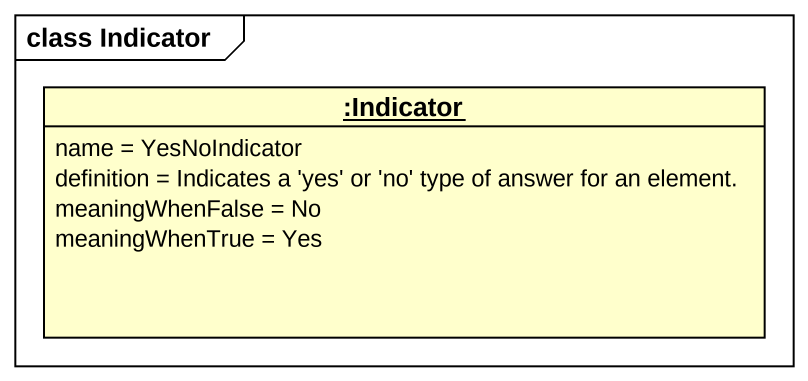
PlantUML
@startuml
mainframe class Indicator
hide circle
hide empty members
object ":Indicator" as Indicator {
  name = YesNoIndicator
  definition = Indicates a 'yes' or 'no' type of answer for an element.
  meaningWhenFalse = No
  meaningWhenTrue = Yes
}
@enduml
